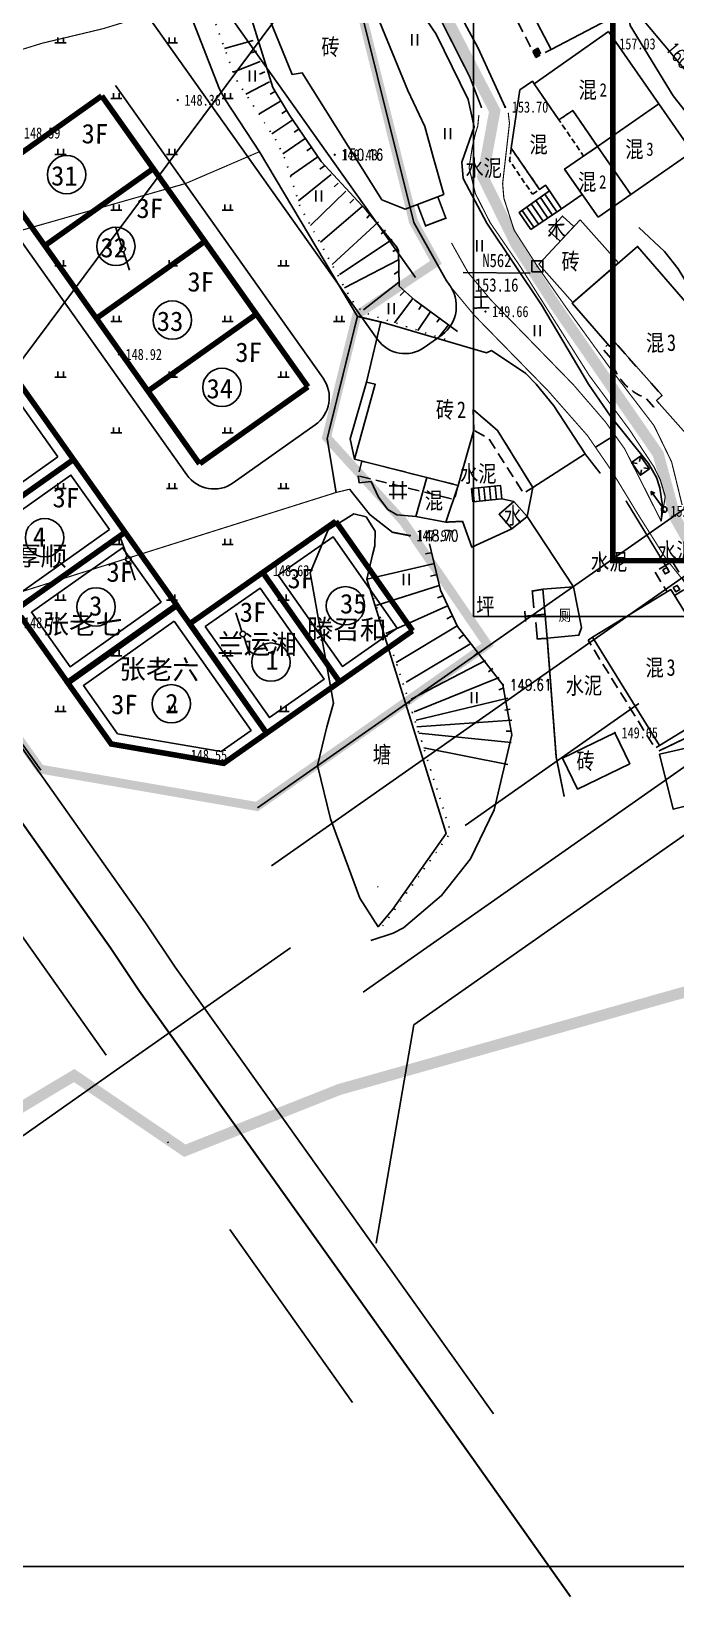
# Model space of a CAD drawing. Extents: x -809667 to 586099, y 3084146 to 3634412.
# Drawn here: x 381687.8 to 381745.6, y 3085483.5 to 3085624.1 of the extents above; entities that cross this region are included whole.
import ezdxf
from ezdxf.enums import TextEntityAlignment as Align

# ---------------------------------------------------------------- set-up
doc = ezdxf.new("R2010")
doc.units = 0
doc.header["$LTSCALE"] = 0.5
doc.header["$PDSIZE"] = 0.2
for name, pattern in [('DASHDOT', [25.4, 12.7, -6.35, 0, -6.35]), ('X2', [10, 8, -2]), ('X3', [5, 4, -1]), ('X32', [1.5, 1, -0.5]), ('X4', [1.6, 0, -1.6]), ('X5', [3, 2, -1]), ('X9', [10, 6, -2, 0, -2])]:
    doc.linetypes.add(name, pattern=pattern)
doc.layers.get('0').update_dxf_attribs({"linetype": 'CONTINUOUS'})
for name, color, linetype in [('0-人行道线', 46, 'CONTINUOUS'), ('dxt', 252, 'CONTINUOUS'), ('GCD', 252, 'CONTINUOUS'), ('KZD', 252, 'CONTINUOUS'), ('PUB_TITLE', 4, 'CONTINUOUS'), ('RD-中线', 1, 'DASHDOT'), ('RD-红线', 7, 'CONTINUOUS'), ('XG-规划建筑', 7, 'CONTINUOUS'), ('平面线', 7, 'CONTINUOUS'), ('文字', 7, 'CONTINUOUS'), ('新测范围线', 1, 'CONTINUOUS'), ('道路', 4, 'CONTINUOUS')]:
    doc.layers.add(name, color=color, linetype=linetype)
doc.styles.add('DIMST', font='', dxfattribs={"width": 0.8})
doc.styles.add('HZ', font='', dxfattribs={"width": 0.8})
doc.styles.get("Standard").update_dxf_attribs({"font": 'rs.shx', "bigfont": 'hztxt.shx'})
doc.styles.add('宋体', font='')
doc.styles.get('DIMST').set_extended_font_data('SimSun')
doc.styles.get('HZ').set_extended_font_data('NSimSun')
doc.styles.get('宋体').set_extended_font_data('SimSun')
doc.linetypes.add('10421', pattern='A,2,[150,AAA.SHX,S=1,R=0,X=0,Y=1],1e-11', length=2)
doc.linetypes.add('10422', pattern='A,2,[150,AAA.SHX,S=1,R=0,X=0,Y=1],2,[177,AAA.SHX,S=1,R=0,X=0,Y=0.8],1e-09', length=4)
doc.linetypes.add('1161', pattern='A,0,[149,AAA.SHX,S=0.15,R=0,X=0,Y=0],-1.6', length=1.6)
doc.linetypes.add('443', pattern='A,5,[169,AAA.SHX,S=0.83,R=0,X=0,Y=0],5', length=10)

# ---------------------------------------------------------------- blocks, each defined once
blk = doc.blocks.new('gc013c')
at = {"linetype": 'Continuous'}
blk.add_line((0.5, 0), (4, 0), dxfattribs=at)
at = {"linetype": 'Continuous', "const_width": 0.15, "flags": 128}
blk.add_lwpolyline([(3.775, 0, 1), (3.925, 0, 1)], format="xyb", close=True, dxfattribs=at)
blk = doc.blocks.new('gc170')
at = {"linetype": 'Continuous'}
blk.add_circle((0, 0), 0.5, dxfattribs=at)
blk = doc.blocks.new('gc146')
for points in [[(1.6, 0.82), (-1.6, 0.82)], [(-0.8, -1.58), (-0.8, 1.62)], [(0.8, 1.62), (0.8, -1.58)], [(-1.6, -0.78), (1.6, -0.78)]]:
    blk.add_lwpolyline(points)
blk = doc.blocks.new('gc013b')
at = {"linetype": 'Continuous'}
blk.add_line((0.5, 0), (4, 0), dxfattribs=at)
at = {"linetype": 'Continuous', "flags": 128}
blk.add_lwpolyline([(3.39, 0.35), (4, 0), (3.39, -0.35)], dxfattribs=at)
blk = doc.blocks.new('gc002')
at = {"linetype": 'Continuous'}
blk.add_hatch(color=256, dxfattribs=at).paths.add_polyline_path([(0.5, -0.5), (0.5, 0.5), (-0.5, 0.5), (-0.5, -0.5)])
blk.add_lwpolyline([(-0.5, -0.5), (0.5, -0.5), (0.5, 0.5), (-0.5, 0.5), (-0.5, -0.5)])
blk = doc.blocks.new('gc119')
at = {"color": 0}
for p, q in [((-1, 0), (1, 0)), ((-0.5, 1), (-0.5, 0)), ((0.5, 1), (0.5, 0))]:
    blk.add_line(p, q, dxfattribs=at)
blk = doc.blocks.new('gc121')
at = {"color": 0}
for p, q in [((-0.5, -1), (-0.5, 1)), ((0.5, -1), (0.5, 1))]:
    blk.add_line(p, q, dxfattribs=at)
blk = doc.blocks.new('gc261')
blk.add_lwpolyline([(-1, -1), (1, -1), (1, 1), (-1, 1)], close=True)
blk.add_point((0, 0))
blk = doc.blocks.new('GC200')
at = {"color": 0, "linetype": 'Continuous', "const_width": 0.2, "flags": 128}
blk.add_lwpolyline([(-0.1, 0, 1), (0.1, 0, 1)], format="xyb", close=True, dxfattribs=at)

msp = doc.modelspace()

# ---------------------------------------------------------------- linework, layer by layer
at = {"color": 8, "linetype": 'X9', "const_width": 0.8}
msp.add_lwpolyline([(381714.596, 3085637.061), (381722.021, 3085607.247), (381722.021, 3085607.247), (381722.021, 3085607.247), (381722.021, 3085607.247), (381722.021, 3085607.247), (381722.083, 3085606.999), (381724.11, 3085603.323), (381717.007, 3085598.584), (381714.295, 3085587.614), (381721.196, 3085580.038), (381728.734, 3085569.008), (381708.053, 3085554.491), (381688.612, 3085557.847), (381613.748, 3085663.416)], dxfattribs=at)
at = {"color": 8, "linetype": 'ByBlock'}
for points in [[(381708.567, 3085575.491), (381715.464, 3085565.671), (381722.009, 3085570.264), (381715.115, 3085580.086)], [(381709.961, 3085575.247), (381715.708, 3085567.063), (381720.616, 3085570.508), (381714.871, 3085578.693)]]:
    msp.add_lwpolyline(points, close=True, dxfattribs=at)
msp.add_lwpolyline([(381708.567, 3085575.491), (381715.461, 3085565.668)], dxfattribs=at)
at = {"layer": '0-人行道线', "linetype": 'Continuous'}
msp.add_line((381708.097, 3085554.38), (381800.985, 3085619.476), dxfattribs=at)
at = {"layer": '0-人行道线', "linetype": 'Continuous', "flags": 128}
msp.add_lwpolyline([(381813.276, 3085598.852), (381722.12, 3085534.896), (381718.733, 3085515.31)], dxfattribs=at)
at = {"layer": 'dxt', "color": 252, "linetype": 'Continuous'}
for p, q in [((381707.71, 3085623.238, 147.314), (381705.143, 3085622.526, 147.314)), ((381708.003, 3085622.282, 147.314), (381707.529, 3085622.122, 147.314)), ((381708.347, 3085621.343, 147.314), (381705.915, 3085620.378, 147.314)), ((381708.741, 3085620.423, 147.314), (381708.286, 3085620.214, 147.314)), ((381709.183, 3085619.526, 147.314), (381707.053, 3085618.405, 147.314)), ((381710.169, 3085617.786, 147.314), (381708.226, 3085616.619, 147.314)), ((381709.668, 3085618.652, 147.314), (381709.234, 3085618.405, 147.314)), ((381710.698, 3085616.938, 147.314), (381710.278, 3085616.666, 147.314)), ((381711.252, 3085616.105, 147.314), (381709.388, 3085614.851, 147.314)), ((381711.812, 3085615.276, 147.314), (381711.398, 3085614.995, 147.314)), ((381712.375, 3085614.45, 147.314), (381710.356, 3085613.066, 147.314)), ((381712.943, 3085613.626, 147.314), (381712.531, 3085613.341, 147.314)), ((381713.514, 3085612.805, 147.314), (381711.05, 3085611.084, 147.314)), ((381714.092, 3085611.989, 147.314), (381713.689, 3085611.693, 147.314)), ((381714.702, 3085611.196, 147.314), (381711.77, 3085608.835, 147.314)), ((381716.024, 3085609.696, 147.313), (381712.859, 3085606.644, 147.314)), ((381715.346, 3085610.431, 147.314), (381714.971, 3085610.1, 147.314)), ((381734.964, 3085607.853, 58.345), (381733.881, 3085609.442, 58.345)), ((381734.964, 3085607.853), (381733.881, 3085609.442)), ((381735.381, 3085608.13, 58.345), (381734.289, 3085609.733, 58.345)), ((381735.381, 3085608.13), (381734.289, 3085609.733)), ((381717.475, 3085608.32, 147.313), (381713.754, 3085605.122, 147.314)), ((381716.734, 3085608.992, 147.313), (381716.39, 3085608.629, 147.313)), ((381732.884, 3085606.467, 58.345), (381731.842, 3085607.984, 58.345)), ((381732.884, 3085606.467), (381731.842, 3085607.984)), ((381733.3, 3085606.744, 58.345), (381732.249, 3085608.276, 58.345)), ((381733.3, 3085606.744), (381732.249, 3085608.276)), ((381733.716, 3085607.022, 58.345), (381732.657, 3085608.567, 58.345)), ((381733.716, 3085607.022), (381732.657, 3085608.567)), ((381734.132, 3085607.299, 58.345), (381733.065, 3085608.859, 58.345)), ((381734.132, 3085607.299), (381733.065, 3085608.859)), ((381734.548, 3085607.576, 58.345), (381733.473, 3085609.15, 58.345)), ((381734.548, 3085607.576), (381733.473, 3085609.15)), ((381718.943, 3085606.963, 147.313), (381714.795, 3085603.123, 147.313)), ((381718.233, 3085607.668, 147.313), (381717.896, 3085607.298, 147.313)), ((381720.17, 3085605.387, 147.313), (381715.456, 3085602.239, 147.313)), ((381719.59, 3085606.202, 147.313), (381719.196, 3085605.894, 147.313)), ((381720.679, 3085604.526, 147.313), (381720.239, 3085604.29, 147.313)), ((381720.752, 3085603.543, 147.313), (381715.896, 3085601.044, 147.313)), ((381720.762, 3085602.543, 147.313), (381720.355, 3085602.249, 147.313)), ((381720.777, 3085601.543, 147.313), (381717.605, 3085599.062, 147.313)), ((381722.02, 3085600.076, 147.313), (381720.373, 3085597.905, 147.313)), ((381721.252, 3085600.716, 147.313), (381720.907, 3085600.354, 147.313)), ((381722.836, 3085599.499, 147.313), (381722.556, 3085599.084, 147.313)), ((381723.662, 3085598.934, 147.313), (381722.474, 3085597.217, 147.313)), ((381724.476, 3085598.354, 147.313), (381724.177, 3085597.953, 147.313)), ((381725.266, 3085597.74, 147.313), (381724.358, 3085596.599, 147.313)), ((381741.655, 3085585.373), (381742.147, 3085585.283)), ((381742.467, 3085585.935), (381742.377, 3085585.443)), ((381742.454, 3085584.219), (381742.543, 3085584.711)), ((381743.266, 3085584.781), (381742.774, 3085584.87)), ((381727.31, 3085583.032, 0.722), (381729.908, 3085583.285, 0.722)), ((381727.419, 3085583.042, 0.722), (381727.536, 3085581.846, 0.722)), ((381727.42, 3085583.042), (381727.536, 3085581.846)), ((381727.917, 3085583.091, 0.722), (381728.034, 3085581.895, 0.722)), ((381727.917, 3085583.091), (381728.034, 3085581.895)), ((381728.415, 3085583.139, 0.722), (381728.531, 3085581.943, 0.722)), ((381728.415, 3085583.139), (381728.532, 3085581.943)), ((381728.912, 3085583.188, 0.722), (381729.029, 3085581.992, 0.722)), ((381728.913, 3085583.188), (381729.029, 3085581.992)), ((381729.41, 3085583.236, 0.722), (381729.527, 3085582.04, 0.722)), ((381729.41, 3085583.236), (381729.527, 3085582.04)), ((381729.908, 3085583.285, 0.722), (381730.025, 3085582.089, 0.722)), ((381729.908, 3085583.285), (381730.025, 3085582.089)), ((381730.025, 3085582.089, 0.722), (381727.427, 3085581.835, 0.722)), ((381723.649, 3085577.241, 0.722), (381723.157, 3085577.15, 0.722)), ((381724.097, 3085575.292, 0.722), (381723.615, 3085575.16, 0.722)), ((381724.711, 3085573.389, 0.722), (381724.243, 3085573.212, 0.722)), ((381725.527, 3085571.564, 0.722), (381725.083, 3085571.333, 0.722)), ((381726.557, 3085569.851, 0.722), (381726.148, 3085569.564, 0.722)), ((381728.538, 3085567.606, 0.722), (381721.881, 3085564.132, 0.722)), ((381727.823, 3085568.304, 0.722), (381727.46, 3085567.96, 0.722)), ((381729.786, 3085566.052, 0.722), (381722.15, 3085562.999, 0.722)), ((381729.22, 3085566.876, 0.722), (381728.83, 3085566.562, 0.722)), ((381730.223, 3085565.153, 0.722), (381729.761, 3085564.964, 0.722)), ((381730.78, 3085563.236, 0.722), (381730.288, 3085563.148, 0.722)), ((381730.92, 3085561.244, 0.722), (381730.421, 3085561.262, 0.722))]:
    msp.add_line(p, q, dxfattribs=at)
at = {"layer": 'dxt', "color": 252}
for p, q in [((381723.853, 3085576.262, 0.722), (381717.897, 3085574.892, 0.722)), ((381724.383, 3085574.334, 0.722), (381718.732, 3085572.521, 0.722)), ((381725.092, 3085572.464, 0.722), (381719.615, 3085570.015, 0.722)), ((381726.014, 3085570.691, 0.722), (381720.53, 3085567.417, 0.722)), ((381727.161, 3085569.054, 0.722), (381721.44, 3085565.656, 0.722)), ((381730.553, 3085564.209, 0.722), (381722.345, 3085562.246, 0.722)), ((381730.903, 3085562.244, 0.722), (381722.4, 3085561.644, 0.722)), ((381730.846, 3085560.247, 0.722), (381722.58, 3085561.082, 0.722)), ((381730.553, 3085558.269, 0.722), (381723.011, 3085559.74, 0.722))]:
    msp.add_line(p, q, dxfattribs=at)
at = {"layer": 'dxt', "color": 252, "linetype": 'Continuous'}
msp.add_lwpolyline([(381661.705, 3085560.704), (381978.444, 3085986.058)], dxfattribs=at)
at = {"layer": 'dxt', "color": 252, "linetype": 'X3', "const_width": 0.15, "flags": 128}
msp.add_lwpolyline([(381686.738, 3085694.758), (381690.4, 3085688.56), (381694.287, 3085683.23), (381696.758, 3085677.826), (381700.011, 3085670.904), (381704.12, 3085661.891), (381707.987, 3085654.031), (381712.923, 3085645.894), (381716.727, 3085638.638), (381722.263, 3085629.579), (381727.146, 3085619.944), (381728.209, 3085617.181), (381728.209, 3085617.181)], dxfattribs=at)
at = {"layer": 'dxt', "color": 252, "linetype": '10422', "flags": 128}
for points in [[(381753.557, 3085605.481), (381752.225, 3085606.262), (381751.187, 3085608.129), (381750.012, 3085612.383), (381745.383, 3085618.277), (381741.523, 3085624.584), (381740.514, 3085631.823), (381737.285, 3085637.098), (381735.854, 3085638.931), (381734.905, 3085639.765), (381733.826, 3085640.115), (381733.26, 3085639.994), (381731.307, 3085639.01), (381730.31, 3085638.332), (381725.952, 3085633.677)], [(381730.317, 3085617.259), (381727.889, 3085622.547), (381722.209, 3085633.096), (381720.006, 3085638.521)], [(381716.785, 3085585.662), (381716.407, 3085587.489), (381717.884, 3085592.565)], [(381722.29, 3085580.523), (381720.601, 3085580.655), (381719.792, 3085581.14), (381718.94, 3085582.236), (381718.282, 3085583.642), (381717.229, 3085583.526), (381717.117, 3085584.177)], [(381730.912, 3085579.407), (381727.322, 3085577.754), (381726.499, 3085580.081)], [(381735.614, 3085555.383), (381734.9, 3085558.912), (381734.093, 3085569.586)]]:
    msp.add_lwpolyline(points, dxfattribs=at)
at = {"layer": 'dxt', "color": 252, "linetype": '10421', "flags": 128}
for points in [[(381717.067, 3085598.47), (381708.276, 3085613.251), (381705.181, 3085617.926), (381704.693, 3085618.866), (381699.969, 3085631.021), (381698.913, 3085632.85), (381697.407, 3085634.839), (381696.229, 3085637.484)], [(381744.323, 3085580.083), (381744.432, 3085581.458), (381744.207, 3085583.099), (381743.883, 3085584.028), (381743.187, 3085585.268), (381739.758, 3085589.511), (381737.786, 3085592.393), (381733.589, 3085599.519), (381728.677, 3085606.834), (381726.539, 3085610.846), (381726.439, 3085612.311), (381727.523, 3085615.477), (381727.523, 3085615.477), (381727.002, 3085617.944), (381724.117, 3085623.79), (381721.936, 3085627.016), (381720.073, 3085631.125)], [(381754.178, 3085592.884), (381750.52, 3085595.951), (381748.393, 3085598.555), (381745.852, 3085602.731), (381744.606, 3085604.29), (381742.308, 3085606.452)], [(381731.092, 3085581.873), (381730.025, 3085582.089)]]:
    msp.add_lwpolyline(points, dxfattribs=at)
at = {"layer": 'dxt', "color": 252, "linetype": 'Continuous', "flags": 128}
for points, elevation in [([(381740.855, 3085625.785), (381734.451, 3085622.424), (381730.702, 3085629.57), (381729.42, 3085628.897), (381727.582, 3085632.5), (381732.852, 3085635.189), (381732.231, 3085636.407), (381734.738, 3085637.707)], 59.711), ([(381739.603, 3085624.032), (381732.906, 3085619.354), (381735.134, 3085616.103), (381736.381, 3085616.957), (381738.604, 3085613.713), (381744.115, 3085617.548), (381739.603, 3085624.032)], 58.345), ([(381734.289, 3085609.733), (381733.941, 3085610.241), (381733.397, 3085609.869), (381730.87, 3085613.559), (381731.629, 3085618.803), (381732.755, 3085619.574), (381732.906, 3085619.354), (381735.134, 3085616.103), (381736.381, 3085616.957), (381738.604, 3085613.713), (381735.647, 3085611.686), (381737.227, 3085609.415), (381735.381, 3085608.13)], 58.345), ([(381747.106, 3085613.248), (381741.595, 3085609.414), (381738.604, 3085613.713), (381744.115, 3085617.548)], 58.345), ([(381738.652, 3085607.366), (381741.595, 3085609.414), (381738.604, 3085613.713), (381735.647, 3085611.686)], 58.345), ([(381737.06, 3085607.146), (381733.343, 3085603.152), (381736.391, 3085599.711), (381740.494, 3085603.269), (381737.06, 3085607.146)], 58.345), ([(381734.25, 3085606.163), (381735.266, 3085605.218), (381736.484, 3085606.527), (381735.468, 3085607.472)], 59.927), ([(381752.939, 3085592.372), (381747.071, 3085587.357), (381743.896, 3085590.939), (381744.392, 3085591.378), (381740.144, 3085596.171), (381739.677, 3085595.797), (381736.329, 3085599.657), (381742.204, 3085604.752)], 65.68), ([(381743.266, 3085584.781), (381742.454, 3085584.219), (381741.655, 3085585.373), (381742.467, 3085585.935)], 1.525), ([(381744.45, 3085575.742), (381744.813, 3085575.936), (381745.038, 3085575.563), (381744.676, 3085575.369)], 55.205), ([(381745.401, 3085574.14), (381745.763, 3085574.334), (381745.989, 3085573.961), (381745.626, 3085573.767)], 55.225)]:
    msp.add_lwpolyline(points, close=True, dxfattribs=dict(at, elevation=elevation))
at = {"layer": 'dxt', "linetype": 'X4', "flags": 128}
for points in [[(381696.593, 3085636.738), (381697.83, 3085634.282), (381703.492, 3085626.714), (381703.925, 3085625.906), (381706.101, 3085619.847), (381709.764, 3085614.274), (381710.526, 3085612.71), (381711.932, 3085608.314), (381716.48, 3085600.01), (381717.548, 3085598.845), (381725.669, 3085596.17)], [(381717.897, 3085574.892), (381720.735, 3085566.835), (381725.398, 3085552.299), (381725.333, 3085552.031), (381719.052, 3085543.39)]]:
    msp.add_lwpolyline(points, dxfattribs=at)
at = {"layer": 'dxt', "color": 252, "linetype": 'Continuous', "flags": 128}
for points in [[(381726.042, 3085597.109), (381722.209, 3085599.936), (381720.819, 3085601.197), (381720.748, 3085604.386), (381720.574, 3085604.718), (381717.834, 3085608.015), (381713.816, 3085612.373), (381710.962, 3085616.537), (381709.466, 3085619.008), (381707.091, 3085626.731), (381705.03, 3085630.551), (381700.509, 3085633.568), (381696.924, 3085636.867)], [(381734.289, 3085609.733), (381731.572, 3085607.792)], [(381732.609, 3085606.284), (381735.381, 3085608.13)], [(381727.31, 3085583.032), (381729.908, 3085583.285)], [(381730.025, 3085582.089), (381727.427, 3085581.835)], [(381718.258, 3085542.469), (381720.278, 3085543.12), (381721.201, 3085543.607), (381724.611, 3085546.489), (381727.199, 3085549.796), (381729.337, 3085554.198), (381730.904, 3085560.927), (381730.115, 3085565.407), (381726.044, 3085570.64), (381724.523, 3085573.91), (381723.514, 3085578.047)]]:
    msp.add_lwpolyline(points, dxfattribs=at)
for points in [[(381706.011, 3085632.965), (381711.216, 3085620.178), (381712.108, 3085620.317), (381719.261, 3085608.947), (381721.331, 3085608.091), (381724.807, 3085609.401), (381723.878, 3085612.681), (381723.122, 3085615.501), (381721.591, 3085618.731), (381714.444, 3085636.175)], [(381729.078, 3085595.424), (381732.159, 3085593.356), (381733.091, 3085592.394), (381734.688, 3085590.434), (381737.49, 3085586.13), (381732.798, 3085583.115), (381729.63, 3085588.235), (381727.452, 3085590.122), (381727.519, 3085588.251), (381726.092, 3085583.308), (381716.785, 3085585.662), (381718.667, 3085592.378), (381717.884, 3085592.565), (381719.17, 3085597.97), (381728.635, 3085595.214)], [(381726.092, 3085583.308), (381725.008, 3085580.01), (381722.29, 3085580.523), (381723.302, 3085584.014)], [(381732.296, 3085580.501), (381730.912, 3085579.407), (381729.768, 3085580.712), (381731.092, 3085581.873)], [(381736.435, 3085574.214), (381733.694, 3085573.98), (381734.093, 3085569.586), (381736.938, 3085569.869), (381737.165, 3085570.559)], [(381751.192, 3085564.265), (381745.169, 3085573.951), (381738.143, 3085569.684), (381744.173, 3085559.965)], [(381753.39, 3085562.458), (381749.307, 3085561.518), (381749.56, 3085560.421), (381744.173, 3085559.181), (381745.397, 3085554.241), (381748.608, 3085555.047), (381749.094, 3085553.108), (381757.166, 3085555.007), (381755.834, 3085560.278), (381754.099, 3085559.879)], [(381740.152, 3085561.107), (381735.449, 3085558.823), (381736.797, 3085556.047), (381741.5, 3085558.331)]]:
    msp.add_lwpolyline(points, close=True, dxfattribs=at)
at = {"layer": 'dxt', "color": 252, "linetype": 'X5', "elevation": 59.711, "flags": 128}
msp.add_lwpolyline([(381729.42, 3085628.897), (381733.075, 3085621.714), (381734.451, 3085622.424)], dxfattribs=at)
at = {"layer": 'dxt', "color": 252, "linetype": 'Continuous', "flags": 128}
for points, const_width in [([(381668.026, 3085616.776), (381673.368, 3085618.224), (381688.765, 3085622.984), (381694.263, 3085624.297), (381699.035, 3085625.762), (381701.887, 3085626.164)], 0.1), ([(381755.855, 3085606.913), (381754.986, 3085608.625), (381754.242, 3085610.05), (381753.622, 3085611.187), (381753.126, 3085612.037), (381752.666, 3085612.759), (381752.151, 3085613.514), (381751.582, 3085614.304), (381750.959, 3085615.126), (381749.861, 3085616.488), (381747.87, 3085618.896), (381744.986, 3085622.348), (381741.208, 3085626.847)], 0.15), ([(381715.148, 3085582.671), (381678.87, 3085571.222)], 0.1), ([(381715.148, 3085582.671), (381716.361, 3085582.962)], 0.1)]:
    msp.add_lwpolyline(points, dxfattribs=dict(at, const_width=const_width))
at = {"layer": 'dxt', "color": 252, "linetype": 'X2', "const_width": 0.1, "flags": 128}
for points in [[(381744.323, 3085580.083), (381744.68, 3085582.312), (381744.253, 3085583.758), (381743.676, 3085584.949), (381741.462, 3085588.314), (381737.86, 3085593.171), (381731.642, 3085602.995), (381728.97, 3085606.883), (381727.642, 3085609.499), (381727.077, 3085611.814), (381727.384, 3085613.762), (381727.664, 3085614.936), (381727.86, 3085615.564), (381727.958, 3085616.543)], [(381723.34, 3085604.746), (381725.326, 3085601.249), (381727.541, 3085598.575), (381734.148, 3085591.814), (381737.707, 3085587.77), (381739.827, 3085584.678), (381742.183, 3085580.793), (381744.758, 3085576.703), (381747.597, 3085573.166), (381750.261, 3085570.963), (381754.862, 3085564.443), (381757.753, 3085560.784), (381761.464, 3085557.313), (381765.422, 3085554.399), (381773.199, 3085551.202), (381775.236, 3085550.463), (381779.596, 3085546.245), (381786.743, 3085538.946), (381789.886, 3085536.735), (381792.497, 3085532.81), (381793.694, 3085529.441), (381793.711, 3085524.355), (381794.549, 3085519.762), (381795.87, 3085516.518), (381796.863, 3085514.846), (381798.998, 3085509.764), (381799.622, 3085506.858), (381801.535, 3085497.251), (381804.429, 3085488.493), (381806.28, 3085483.577)]]:
    msp.add_lwpolyline(points, dxfattribs=at)
at = {"layer": 'dxt', "color": 252, "linetype": 'Continuous', "const_width": 0.1}
for points in [[(381730.593, 3085616.741), (381730.703, 3085615.801), (381730.462, 3085613.66), (381730.09, 3085610.396), (381730.2, 3085609.085), (381731.12, 3085606.215), (381733.209, 3085602.969), (381735.923, 3085599.076), (381739.898, 3085593.604), (381741.743, 3085591.192), (381743.67, 3085588.676), (381744.207, 3085587.572), (381745.251, 3085585.415), (381745.63, 3085583.869), (381746.199, 3085581.533)], [(381725.503, 3085605.059), (381726.998, 3085602.394), (381729.031, 3085599.95), (381736.447, 3085592.329), (381739.295, 3085589.029), (381741.017, 3085586.623), (381741.655, 3085585.373), (381744.323, 3085580.083)]]:
    msp.add_lwpolyline(points, dxfattribs=at)
at = {"layer": 'dxt', "color": 252, "linetype": 'X32', "elevation": 58.345, "flags": 128}
for points in [[(381737.357, 3085612.859), (381738.604, 3085613.713), (381736.381, 3085616.957), (381735.134, 3085616.103)], [(381732.771, 3085609.44), (381733.397, 3085609.869), (381730.87, 3085613.559), (381730.712, 3085612.448)]]:
    msp.add_lwpolyline(points, close=True, dxfattribs=at)
at = {"layer": 'dxt', "color": 252, "linetype": 'Continuous', "flags": 128}
for points, const_width, elevation in [([(381708.271, 3085613.252), (381701.634, 3085610.393), (381677.258, 3085603.444)], 0.1, 145.88), ([(381654.883, 3085598.432), (381655.571, 3085597.477), (381694.861, 3085541.867), (381697.528, 3085537.876), (381724.534, 3085500), (381727.229, 3085496.221), (381736.18, 3085483.577)], 0.175, 129.063), ([(381654.883, 3085598.432), (381655.571, 3085597.477), (381694.861, 3085541.867), (381697.528, 3085537.876), (381724.534, 3085500)], 0.175, 129.063)]:
    msp.add_lwpolyline(points, dxfattribs=dict(at, const_width=const_width, elevation=elevation))
at = {"layer": 'dxt', "color": 252, "linetype": '443', "const_width": 0.15, "elevation": 1.713, "flags": 128}
msp.add_lwpolyline([(381722.455, 3085608.515), (381722.548, 3085608.267), (381723.176, 3085606.599), (381724.996, 3085607.285), (381724.274, 3085609.2)], dxfattribs=at)
at = {"layer": 'dxt', "linetype": 'Continuous', "flags": 128}
for points in [[(381732.609, 3085606.284), (381735.381, 3085608.13), (381734.289, 3085609.733), (381731.572, 3085607.792)], [(381727.31, 3085583.032), (381729.908, 3085583.285), (381730.025, 3085582.089), (381727.427, 3085581.835)]]:
    msp.add_lwpolyline(points, close=True, dxfattribs=at)
at = {"layer": 'dxt', "color": 252, "linetype": 'Continuous', "elevation": 58.345, "flags": 128}
for points in [[(381734.289, 3085609.733), (381731.572, 3085607.792)], [(381732.609, 3085606.284), (381735.381, 3085608.13)]]:
    msp.add_lwpolyline(points, dxfattribs=at)
at = {"layer": 'dxt', "color": 252, "linetype": '1161', "elevation": 129.063, "flags": 128}
msp.add_lwpolyline([(381654.883, 3085605.028), (381658.708, 3085599.713), (381698.037, 3085544.049), (381700.699, 3085540.064), (381729.266, 3085500)], dxfattribs=at)
at = {"layer": 'dxt', "color": 252, "linetype": '443', "const_width": 0.15, "flags": 128}
for points in [[(381719.17, 3085597.97), (381717.062, 3085598.471), (381714.347, 3085587.502), (381715.148, 3085582.671)], [(381738.855, 3085584.381), (381737.49, 3085586.13)], [(381716.361, 3085582.962), (381718.165, 3085580.694), (381720.206, 3085579.098), (381721.752, 3085578.8)], [(381744.813, 3085575.936), (381741.152, 3085581.933)], [(381725.008, 3085580.01), (381726.499, 3085580.081)], [(381733.694, 3085573.98), (381732.754, 3085573.823), (381732.888, 3085572.309)], [(381732.072, 3085572.041), (381732.16, 3085571.09)], [(381732.116, 3085571.564), (381733.897, 3085571.738)], [(381733.07, 3085571.029), (381733.202, 3085569.528), (381734.093, 3085569.586)], [(381734.093, 3085569.586), (381734.9, 3085558.912), (381735.609, 3085555.404)], [(381752.888, 3085563.914), (381747.798, 3085561.24), (381744.101, 3085559.471)]]:
    msp.add_lwpolyline(points, dxfattribs=at)
at = {"layer": 'dxt', "color": 252, "linetype": 'X5', "flags": 128}
msp.add_lwpolyline([(381743.648, 3085590.319), (381742.919, 3085591.154, -0.2560777), (381739.803, 3085594.718), (381739.074, 3085595.552), (381739.539, 3085595.956), (381739.677, 3085595.797), (381740.144, 3085596.171), (381744.392, 3085591.378), (381743.896, 3085590.939), (381744.095, 3085590.715), (381743.648, 3085590.319)], format="xyb", close=True, dxfattribs=at)
for points in [[(381727.519, 3085588.251), (381727.452, 3085590.122), (381729.63, 3085588.235), (381732.798, 3085583.115), (381731.961, 3085582.597), (381728.866, 3085587.493)], [(381717.45, 3085585.493), (381717.117, 3085584.177), (381725.766, 3085582.02), (381726.092, 3085583.308)]]:
    msp.add_lwpolyline(points, close=True, dxfattribs=at)
at = {"layer": 'dxt', "color": 252, "linetype": '1161', "flags": 128}
for points in [[(381738.424, 3085586.724), (381740.156, 3085587.826)], [(381732.798, 3085583.115), (381732.296, 3085580.501)], [(381736.435, 3085574.214), (381732.296, 3085580.501)]]:
    msp.add_lwpolyline(points, dxfattribs=at)
at = {"layer": 'dxt', "color": 252, "linetype": '10421', "flags": 128}
msp.add_lwpolyline([(381717.851, 3085580.484), (381716.727, 3085580.74), (381714.423, 3085579.326), (381712.829, 3085575.465), (381714.925, 3085563.764), (381714.321, 3085561.651), (381713.486, 3085558.164), (381714.659, 3085553.384), (381717.285, 3085546.276), (381718.915, 3085543.7), (381720.25, 3085545.287), (381725.026, 3085552.065), (381717.897, 3085574.892), (381718.401, 3085577.08), (381718.611, 3085577.886), (381718.646, 3085579.184)], close=True, dxfattribs=at)
at = {"layer": 'dxt', "color": 252, "linetype": 'X5', "flags": 128}
for points in [[(381745.5, 3085573.419), (381746.711, 3085574.143), (381745.31, 3085576.49), (381743.76, 3085575.565), (381744.842, 3085573.753)], [(381738.143, 3085569.684), (381737.751, 3085569.411), (381743.768, 3085559.714), (381744.173, 3085559.965)]]:
    msp.add_lwpolyline(points, dxfattribs=at)
at = {"layer": 'KZD', "color": 8, "linetype": 'Continuous'}
msp.add_line((381726.559, 3085602.423), (381732.56, 3085602.349), dxfattribs=at)
at = {"layer": 'PUB_TITLE', "linetype": 'Continuous'}
msp.add_lwpolyline([(381727.482, 3085571.553), (382147.982, 3085571.553), (382147.982, 3085868.553), (381727.482, 3085868.553)], close=True, dxfattribs=at)
at = {"layer": 'PUB_TITLE', "linetype": 'Continuous', "const_width": 0.5}
msp.add_lwpolyline([(381739.982, 3085576.553), (382142.982, 3085576.553), (382142.982, 3085863.553), (381739.982, 3085863.553)], close=True, dxfattribs=at)
at = {"layer": 'RD-中线', "ltscale": 3}
for points in [[(381716.617, 3085501), (381580.938, 3085692.42)], [(381652.94, 3085501), (381695.458, 3085530.852), (381806.865, 3085609.015)]]:
    msp.add_lwpolyline(points, dxfattribs=at)
at = {"layer": 'RD-红线', "color": 8}
msp.add_lwpolyline([(381622.358, 3085681.595), (381622.367, 3085681.582), (381613.15, 3085673.782, 0.4156761), (381613.829, 3085663.313), (381688.657, 3085557.741)], format="xyb", dxfattribs=at)
at = {"layer": 'XG-规划建筑', "color": 8, "linetype": 'ByBlock', "lineweight": -2, "const_width": 0.5}
for points in [[(381684.387, 3085611.349), (381694.118, 3085618.26)], [(381712.622, 3085592.153), (381694.117, 3085618.259)], [(381689.019, 3085604.827), (381698.751, 3085611.738)], [(381702.891, 3085585.241), (381684.385, 3085611.348)], [(381693.652, 3085598.304), (381703.383, 3085605.216)], [(381698.284, 3085591.782), (381708.015, 3085598.693)], [(381702.917, 3085585.26), (381712.622, 3085592.153)], [(381702.021, 3085570.893), (381715.114, 3085580.089)], [(381702.021, 3085570.893), (381715.114, 3085580.089)], [(381715.115, 3085580.086), (381722.009, 3085570.264)], [(381715.115, 3085580.086), (381722.009, 3085570.264)], [(381715.461, 3085565.668), (381722.009, 3085570.264)]]:
    msp.add_lwpolyline(points, dxfattribs=at)
for points in [[(381691.586, 3085585.629), (381681.796, 3085578.69), (381677.17, 3085585.216), (381686.96, 3085592.156)], [(381696.212, 3085579.102), (381686.422, 3085572.163), (381681.796, 3085578.69), (381691.586, 3085585.629)], [(381700.839, 3085572.576), (381691.048, 3085565.636), (381686.422, 3085572.163), (381696.212, 3085579.102)], [(381700.839, 3085572.576), (381691.048, 3085565.636), (381686.422, 3085572.163), (381696.212, 3085579.102)], [(381702.021, 3085570.893), (381708.567, 3085575.491), (381715.464, 3085565.671), (381708.917, 3085561.073)], [(381702.021, 3085570.893), (381708.567, 3085575.491), (381715.464, 3085565.671), (381708.917, 3085561.073)], [(381700.85, 3085572.52), (381708.917, 3085561.073), (381705.059, 3085558.363), (381694.97, 3085560.1), (381691.079, 3085565.574)], [(381700.85, 3085572.52), (381708.917, 3085561.073), (381705.059, 3085558.363), (381694.97, 3085560.1), (381691.079, 3085565.574)]]:
    msp.add_lwpolyline(points, close=True, dxfattribs=at)
at = {"layer": 'XG-规划建筑', "color": 8, "linetype": 'ByBlock', "lineweight": -2}
for points in [[(381690.192, 3085585.867), (381682.034, 3085580.084), (381678.564, 3085584.979), (381686.722, 3085590.762)], [(381694.818, 3085579.34), (381686.66, 3085573.557), (381683.19, 3085578.452), (381691.348, 3085584.235)], [(381699.444, 3085572.813), (381691.286, 3085567.031), (381687.816, 3085571.926), (381695.975, 3085577.708)], [(381699.444, 3085572.813), (381691.286, 3085567.031), (381687.816, 3085571.926), (381695.975, 3085577.708)], [(381703.414, 3085570.649), (381708.324, 3085574.098), (381714.071, 3085565.914), (381709.161, 3085562.466)], [(381703.414, 3085570.649), (381708.324, 3085574.098), (381714.071, 3085565.914), (381709.161, 3085562.466)], [(381700.611, 3085571.123), (381707.523, 3085561.315), (381704.822, 3085559.418), (381695.546, 3085561.016), (381692.473, 3085565.339)], [(381700.611, 3085571.123), (381707.523, 3085561.315), (381704.822, 3085559.418), (381695.546, 3085561.016), (381692.473, 3085565.339)]]:
    msp.add_lwpolyline(points, close=True, dxfattribs=at)
at = {"layer": '平面线', "color": 8, "linetype": 'ByBlock', "lineweight": -2}
for p, q in [((381713.981, 3085592.923), (381695.357, 3085619.2)), ((381683.352, 3085610.196), (381701.744, 3085584.249)), ((381722.126, 3085606.895), (381725.056, 3085601.649)), ((381725.056, 3085601.649), (381725.321, 3085601.294)), ((381705.926, 3085583.536), (381713.269, 3085588.741))]:
    msp.add_line(p, q, dxfattribs=at)
msp.add_lwpolyline([(381725.26, 3085601.377), (381725.26, 3085601.377, -0.41633), (381724.656, 3085596.813), (381723.059, 3085595.68, -0.4142136), (381718.876, 3085596.393), (381696.261, 3085628.298, -0.4142136), (381696.499, 3085629.692), (381706.292, 3085636.634, -0.5281239), (381715.584, 3085633.188), (381722.126, 3085606.895)], format="xyb", dxfattribs=at)
for points in [[(381722.278, 3085601.97), (381702.038, 3085630.525)], [(381708.567, 3085575.491), (381715.464, 3085565.671)], [(381708.567, 3085575.491), (381715.464, 3085565.671)], [(381691.04, 3085565.63), (381700.839, 3085572.576)], [(381691.04, 3085565.63), (381700.839, 3085572.576)], [(381700.85, 3085572.52), (381691.069, 3085565.568)], [(381700.85, 3085572.52), (381691.069, 3085565.568)]]:
    msp.add_lwpolyline(points, dxfattribs=at)
msp.add_lwpolyline([(381702.021, 3085570.893), (381708.567, 3085575.491), (381715.464, 3085565.671), (381708.917, 3085561.073)], close=True, dxfattribs=at)
msp.add_lwpolyline([(381702.021, 3085570.893), (381708.567, 3085575.491), (381715.464, 3085565.671), (381708.917, 3085561.073)], close=True, dxfattribs=at)
for centre in [(381690.966, 3085611.196), (381695.387, 3085604.754), (381700.453, 3085598.147), (381704.91, 3085592.1), (381688.989, 3085578.613), (381693.611, 3085572.396), (381715.985, 3085572.499), (381709.299, 3085567.445), (381700.357, 3085563.706)]:
    msp.add_circle(centre, 1.721, dxfattribs=at)
for centre, start, end in [((381711.534, 3085591.189), 305.32991, 35.32991), ((381704.191, 3085585.984), 215.32991, 305.32991)]:
    msp.add_arc(centre, 3, start, end, dxfattribs=at)
at = {"layer": '文字', "color": 3, "linetype": 'Continuous', "flags": 128}
msp.add_lwpolyline([(381543.42, 3085960.15), (382983.269, 3085960.15), (382983.269, 3085486.288), (381543.42, 3085486.288)], close=True, dxfattribs=at)
at = {"layer": '新测范围线', "color": 252, "const_width": 1, "flags": 128}
msp.add_lwpolyline([(381654.883, 3085508.332), (381691.645, 3085530.345), (381701.573, 3085523.6), (381715.416, 3085529.086), (381753.234, 3085539.759), (381753.229, 3085544.098), (381756.933, 3085545.838), (381761.516, 3085547.39), (381763.048, 3085549.932), (381763.323, 3085550.724), (381763.202, 3085552.266), (381761.589, 3085558.196), (381756.037, 3085563.274), (381750.31, 3085572.04), (381745.604, 3085580.336), (381744.058, 3085586.1), (381734.779, 3085599.515), (381731.31, 3085604.914), (381728.301, 3085611.012), (381729.387, 3085616.912), (381723.411, 3085628.409)], dxfattribs=at)
at = {"layer": '道路', "linetype": 'Continuous', "flags": 128}
for points in [[(381709.351, 3085549.152), (381803.118, 3085614.939)], [(381717.59, 3085537.827), (381810.607, 3085603.088)]]:
    msp.add_lwpolyline(points, dxfattribs=at)

# ---------------------------------------------------------------- block references
at = {"layer": 'dxt', "color": 8, "linetype": 'Continuous', "xscale": 0.5, "yscale": 0.5}
for name, p in [('gc119', (381690.425, 3085623.013)), ('gc119', (381700.425, 3085623.013)), ('gc121', (381722.202, 3085623.296)), ('gc121', (381707.621, 3085620.047)), ('gc119', (381695.425, 3085618.013)), ('gc119', (381705.425, 3085618.013)), ('gc121', (381725.149, 3085614.874)), ('gc119', (381690.425, 3085613.013)), ('gc119', (381700.425, 3085613.013)), ('gc121', (381713.582, 3085609.274)), ('gc119', (381695.425, 3085608.013)), ('gc119', (381705.425, 3085608.013)), ('gc121', (381728.015, 3085604.8)), ('gc119', (381690.425, 3085603.013)), ('gc119', (381700.425, 3085603.013)), ('gc119', (381710.425, 3085603.013)), ('gc121', (381720.104, 3085599.174)), ('gc119', (381695.425, 3085598.013)), ('gc119', (381705.425, 3085598.013)), ('gc119', (381715.425, 3085598.013)), ('gc121', (381733.204, 3085597.19)), ('gc119', (381690.425, 3085593.013)), ('gc119', (381700.425, 3085593.013)), ('gc119', (381710.425, 3085593.013)), ('gc119', (381695.425, 3085588.013)), ('gc119', (381705.425, 3085588.013)), ('gc119', (381690.425, 3085583.013)), ('gc119', (381700.425, 3085583.013)), ('gc119', (381710.425, 3085583.013)), ('gc119', (381695.425, 3085578.013)), ('gc119', (381705.425, 3085578.013)), ('gc121', (381721.446, 3085574.856)), ('gc119', (381690.425, 3085573.013)), ('gc119', (381700.425, 3085573.013)), ('gc119', (381710.425, 3085573.013)), ('gc119', (381695.425, 3085568.013)), ('gc119', (381705.425, 3085568.013)), ('gc121', (381727.532, 3085564.265)), ('gc119', (381690.425, 3085563.013)), ('gc119', (381700.425, 3085563.013)), ('gc119', (381710.425, 3085563.013))]:
    msp.add_blockref(name, p, dxfattribs=at)
at = {"layer": 'dxt', "color": 252, "linetype": 'Continuous', "xscale": 0.5, "yscale": 0.5, "zscale": 0.5, "rotation": 28.02854844641335}
msp.add_blockref('gc002', (381733.154, 3085622.195), dxfattribs=at)
at = {"layer": 'dxt', "color": 252, "linetype": 'Continuous'}
for name, p, xscale, yscale, rotation in [('gc013c', (381695.991, 3085604.521, 0.723), 0.5000000001236299, 0.5000000001236299, 108.005788483677), ('gc013c', (381695.991, 3085604.521, 0.723), 0.4999999999101125, 0.4999999999101125, 288.0444383787423), ('gc013b', (381744.586, 3085581.14, 0.722), 0.5000000001554205, 0.5000000001554205, 125.7038851155477), ('gc013c', (381696.5, 3085576.698, 0.723), 0.5000000000456002, 0.5000000000456002, 110.0496286405681), ('gc013c', (381696.5, 3085576.698, 0.723), 0.5000000001228104, 0.5000000001228104, 287.9938985469688), ('gc013c', (381706.781, 3085569.97, 0.723), 0.4999999999101125, 0.4999999999101125, 108.0444383787422), ('gc013c', (381706.781, 3085569.97, 0.723), 0.5000000001228104, 0.5000000001228104, 287.9938985469688)]:
    msp.add_blockref(name, p, dxfattribs=dict(at, xscale=xscale, yscale=yscale, rotation=rotation))
at = {"layer": 'dxt', "color": 252, "linetype": 'Continuous', "xscale": 0.5, "yscale": 0.5}
for p in [(381695.991, 3085604.521, 0.723), (381744.586, 3085581.14, 0.722), (381696.5, 3085576.698, 0.723), (381706.781, 3085569.97, 0.723)]:
    msp.add_blockref('gc170', p, dxfattribs=at)
at = {"layer": 'dxt', "color": 252, "linetype": 'Continuous', "xscale": 0.5, "yscale": 0.5, "zscale": 0.5}
msp.add_blockref('gc146', (381720.703, 3085582.867, 148.133), dxfattribs=at)
at = {"layer": 'GCD', "color": 8, "linetype": 'Continuous'}
ref = msp.add_blockref('GC200', (381739.951, 3085622.931, 157.033), dxfattribs=dict(at, xscale=0.5, yscale=0.5, zscale=0.5))
ref.add_attrib('height', '157.03', dxfattribs={"linetype": 'Continuous', "height": 1, "style": 'HZ', "width": 0.8}).set_placement((381740.551, 3085622.931, 157.033), align=Align.MIDDLE_LEFT)
ref = msp.add_blockref('GC200', (381700.935, 3085617.882, 148.36), dxfattribs=dict(at, xscale=0.5, yscale=0.5, zscale=0.5))
ref.add_attrib('height', '148.36', dxfattribs={"linetype": 'Continuous', "height": 1, "style": 'HZ', "width": 0.8}).set_placement((381701.535, 3085617.882, 148.36), align=Align.MIDDLE_LEFT)
ref = msp.add_blockref('GC200', (381730.317, 3085617.259, 153.703), dxfattribs=dict(at, xscale=0.5, yscale=0.5, zscale=0.5))
ref.add_attrib('height', '153.70', dxfattribs={"linetype": 'Continuous', "height": 1, "style": 'HZ', "width": 0.8}).set_placement((381730.917, 3085617.259, 153.703), align=Align.MIDDLE_LEFT)
ref = msp.add_blockref('GC200', (381686.542, 3085614.932, 148.59), dxfattribs=dict(at, xscale=0.5, yscale=0.5, zscale=0.5))
ref.add_attrib('height', '148.59', dxfattribs={"linetype": 'Continuous', "height": 1, "style": 'HZ', "width": 0.8}).set_placement((381687.142, 3085614.932, 148.59), align=Align.MIDDLE_LEFT)
ref = msp.add_blockref('GC200', (381715.024, 3085612.978, 150.164), dxfattribs=dict(at, xscale=0.5, yscale=0.5, zscale=0.5))
ref.add_attrib('height', '150.16', dxfattribs={"linetype": 'Continuous', "height": 1, "width": 0.8}).set_placement((381715.624, 3085612.978, 150.164), align=Align.MIDDLE_LEFT)
ref = msp.add_blockref('GC200', (381715.024, 3085612.978, 149.434), dxfattribs=dict(at, xscale=0.5, yscale=0.5, zscale=0.5))
ref.add_attrib('height', '149.43', dxfattribs={"linetype": 'Continuous', "height": 1, "style": 'HZ', "width": 0.8}).set_placement((381715.624, 3085612.978, 149.434), align=Align.MIDDLE_LEFT)
ref = msp.add_blockref('GC200', (381728.547, 3085598.907, 149.663), dxfattribs=dict(at, xscale=0.5, yscale=0.5, zscale=0.5))
ref.add_attrib('height', '149.66', dxfattribs={"linetype": 'Continuous', "height": 1, "style": 'HZ', "width": 0.8}).set_placement((381729.147, 3085598.907, 149.663), align=Align.MIDDLE_LEFT)
ref = msp.add_blockref('GC200', (381695.658, 3085595.06, 148.92), dxfattribs=dict(at, xscale=0.5, yscale=0.5, zscale=0.5))
ref.add_attrib('height', '148.92', dxfattribs={"linetype": 'Continuous', "height": 1, "style": 'HZ', "width": 0.8}).set_placement((381696.258, 3085595.06, 148.92), align=Align.MIDDLE_LEFT)
ref = msp.add_blockref('GC200', (381744.543, 3085580.993, 152.632), dxfattribs=dict(at, xscale=0.5, yscale=0.5, zscale=0.5))
ref.add_attrib('height', '152.63', dxfattribs={"linetype": 'Continuous', "height": 1, "style": 'HZ', "width": 0.8}).set_placement((381745.143, 3085580.993, 152.632), align=Align.MIDDLE_LEFT)
ref = msp.add_blockref('GC200', (381721.757, 3085578.798, 148.703), dxfattribs=dict(at, xscale=0.5, yscale=0.5, zscale=0.5))
ref.add_attrib('height', '148.70', dxfattribs={"linetype": 'Continuous', "height": 1, "width": 0.8}).set_placement((381722.357, 3085578.798, 148.703), align=Align.MIDDLE_LEFT)
ref = msp.add_blockref('GC200', (381721.757, 3085578.798, 147.973), dxfattribs=dict(at, xscale=0.5, yscale=0.5, zscale=0.5))
ref.add_attrib('height', '147.97', dxfattribs={"linetype": 'Continuous', "height": 1, "style": 'HZ', "width": 0.8}).set_placement((381722.357, 3085578.798, 147.973), align=Align.MIDDLE_LEFT)
ref = msp.add_blockref('GC200', (381708.878, 3085575.663, 148.63), dxfattribs=dict(at, xscale=0.5, yscale=0.5, zscale=0.5))
ref.add_attrib('height', '148.63', dxfattribs={"linetype": 'Continuous', "height": 1, "style": 'HZ', "width": 0.8}).set_placement((381709.478, 3085575.663, 148.63), align=Align.MIDDLE_LEFT)
ref = msp.add_blockref('GC200', (381686.547, 3085570.989, 148.77), dxfattribs=dict(at, xscale=0.5, yscale=0.5, zscale=0.5))
ref.add_attrib('height', '148.77', dxfattribs={"linetype": 'Continuous', "height": 1, "style": 'HZ', "width": 0.8}).set_placement((381687.147, 3085570.989, 148.77), align=Align.MIDDLE_LEFT)
ref = msp.add_blockref('GC200', (381730.12, 3085565.405, 149.613), dxfattribs=dict(at, xscale=0.5, yscale=0.5, zscale=0.5))
ref.add_attrib('height', '149.61', dxfattribs={"linetype": 'Continuous', "height": 1, "width": 0.8}).set_placement((381730.72, 3085565.405, 149.613), align=Align.MIDDLE_LEFT)
ref = msp.add_blockref('GC200', (381740.157, 3085561.105, 149.652), dxfattribs=dict(at, xscale=0.5, yscale=0.5, zscale=0.5))
ref.add_attrib('height', '149.65', dxfattribs={"linetype": 'Continuous', "height": 1, "style": 'HZ', "width": 0.8}).set_placement((381740.757, 3085561.105, 149.652), align=Align.MIDDLE_LEFT)
ref = msp.add_blockref('GC200', (381701.504, 3085559.102, 148.55), dxfattribs=dict(at, xscale=0.5, yscale=0.5, zscale=0.5))
ref.add_attrib('height', '148.55', dxfattribs={"linetype": 'Continuous', "height": 1, "style": 'HZ', "width": 0.8}).set_placement((381702.104, 3085559.102, 148.55), align=Align.MIDDLE_LEFT)
at = {"layer": 'KZD', "color": 8, "linetype": 'Continuous', "xscale": 0.5, "yscale": 0.5}
msp.add_blockref('gc261', (381733.209, 3085602.969, 153.882), dxfattribs=at)

# ---------------------------------------------------------------- texts
at = {"layer": 'dxt', "color": 252, "linetype": 'Continuous', "style": 'HZ', "width": 0.8}
for s, p in [('砖', (381715.465, 3085622.656)), ('木', (381735.737, 3085606.321)), ('砖', (381737.014, 3085603.418)), ('混', (381744.585, 3085596.118)), ('砖', (381725.736, 3085590.095)), ('混', (381744.543, 3085566.964)), ('砖', (381738.35, 3085558.577))]:
    msp.add_text(s, height=1.5, rotation=0.8, dxfattribs=at).set_placement(p, align=Align.MIDDLE_RIGHT)
at = {"layer": 'dxt', "color": 252, "linetype": 'Continuous', "width": 0.8}
msp.add_text('160', height=1.2, rotation=310.07577, dxfattribs=at).set_placement((381745.88, 3085621.919, 160), align=Align.MIDDLE)
at = {"layer": 'dxt', "color": 252, "linetype": 'Continuous', "style": 'HZ', "width": 0.8}
for p in [(381738.541, 3085618.801), (381734.134, 3085613.906), (381742.73, 3085613.481), (381738.498, 3085610.544), (381724.743, 3085581.951)]:
    msp.add_text('混', height=1.5, dxfattribs=at).set_placement(p, align=Align.MIDDLE_RIGHT)
for s, p in [('2', (381738.791, 3085618.801)), ('3', (381742.98, 3085613.481)), ('2', (381738.748, 3085610.544))]:
    msp.add_text(s, height=1.2, dxfattribs=at).set_placement(p, align=Align.MIDDLE_LEFT)
for s, height, p in [('水泥', 1.5, (381728.38, 3085611.812, 0.723)), ('土', 1.5, (381728.16, 3085600.048)), ('水泥', 1.5, (381727.9, 3085584.38, 0.722)), ('水泥', 1.5, (381745.684, 3085577.437)), ('水泥', 1.5, (381739.631, 3085576.474)), ('坪', 1.5, (381728.544, 3085572.466)), ('厕', 1, (381735.665, 3085571.642, 0.722)), ('水泥', 1.5, (381737.38, 3085565.367, 0.722))]:
    msp.add_text(s, height=height, rotation=0.8, dxfattribs=at).set_placement(p, align=Align.MIDDLE)
for s, p in [('3', (381744.835, 3085596.118)), ('2', (381725.986, 3085590.095)), ('3', (381744.793, 3085566.964))]:
    msp.add_text(s, height=1.5, rotation=0.8, dxfattribs=at).set_placement(p, align=Align.MIDDLE_LEFT)
for s, p in [('水', (381731.017, 3085580.623, 0.722)), ('塘', (381719.256, 3085559.186))]:
    msp.add_text(s, height=1.5, dxfattribs=at).set_placement(p, align=Align.MIDDLE)
at = {"layer": 'KZD', "color": 8, "linetype": 'Continuous', "style": 'HZ', "width": 0.8}
for s, p in [('N562', (381729.573, 3085603.486)), ('153.16', (381729.546, 3085601.286))]:
    msp.add_text(s, height=1.2, dxfattribs=at).set_placement(p, align=Align.MIDDLE)
at = {"layer": 'XG-规划建筑', "color": 8, "linetype": 'ByBlock', "lineweight": -2, "style": 'DIMST'}
for s, p in [('3F', (381692.302, 3085614.004)), ('3F', (381697.225, 3085607.307)), ('3F', (381701.797, 3085600.713)), ('3F', (381706.091, 3085594.387)), ('3F', (381689.701, 3085581.34)), ('张厚顺', (381683.849, 3085576.163)), ('3F', (381694.542, 3085574.665)), ('3F', (381710.78, 3085574.08)), ('3F', (381710.78, 3085574.08)), ('3F', (381706.494, 3085571.07)), ('张老七', (381688.792, 3085570.017)), ('张老七', (381688.792, 3085570.017)), ('滕召和', (381712.505, 3085569.55)), ('兰运湘', (381704.465, 3085568.248)), ('张老六', (381695.687, 3085565.967)), ('3F', (381694.95, 3085562.786)), ('3F', (381694.95, 3085562.786))]:
    msp.add_text(s, height=1.75, rotation=359.29859, dxfattribs=at).set_placement(p)
at = {"layer": '平面线', "color": 8, "linetype": 'ByBlock', "lineweight": -2, "char_height": 1.75, "width": 9.03778, "attachment_point": 1, "style": '宋体'}
for s, insert in [('31', (381689.575, 3085611.963)), ('32', (381693.997, 3085605.521)), ('33', (381699.062, 3085598.914)), ('34', (381703.519, 3085592.867)), ('4', (381687.934, 3085579.557)), ('3', (381692.985, 3085573.373)), ('35', (381715.498, 3085573.568)), ('1', (381708.813, 3085568.513)), ('2', (381699.823, 3085564.602))]:
    msp.add_mtext(s, dxfattribs=dict(at, insert=insert))

doc.saveas('drawing.dxf')
